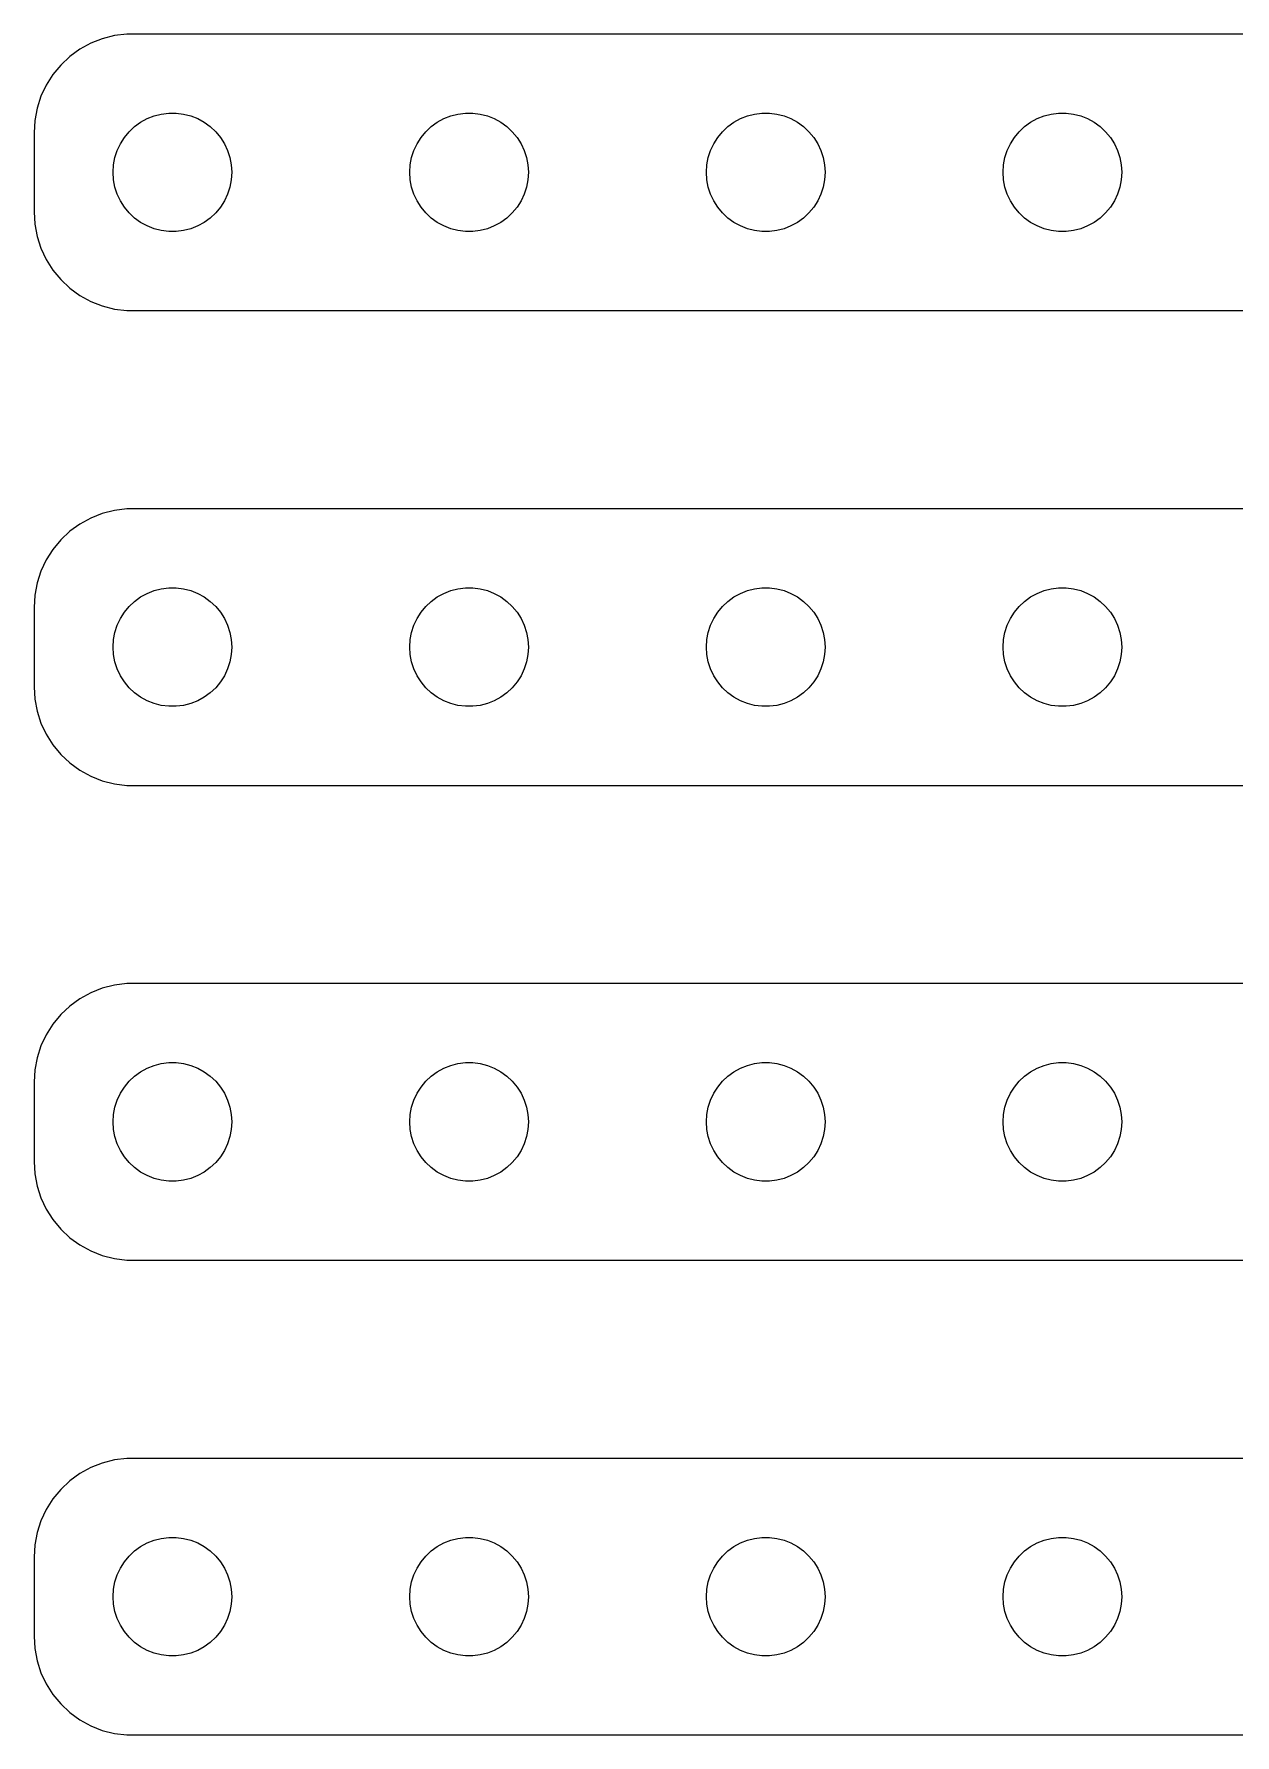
# Model space of a CAD drawing. Header units: metres. Extents: x -127 to 127, y 65 to 151.
# Drawn here: x -127 to -66.3, y 65 to 151 of the extents above; entities that cross this region are included whole.
import ezdxf

# ---------------------------------------------------------------- set-up
doc = ezdxf.new("R2010")
doc.units = ezdxf.units.M

msp = doc.modelspace()

# ---------------------------------------------------------------- linework, layer by layer
for p, q in [((-124.129, 150.524), (-124.679, 150.222)), ((-123.545, 150.755), (-124.129, 150.524)), ((-122.937, 150.911), (-123.545, 150.755)), ((-122.314, 150.99), (-122.937, 150.911)), ((122.314, 150.99), (-122.314, 150.99)), ((-125.187, 149.853), (-125.645, 149.423)), ((-124.679, 150.222), (-125.187, 149.853)), ((-126.045, 148.939), (-126.382, 148.409)), ((-125.645, 149.423), (-126.045, 148.939)), ((-126.382, 148.409), (-126.649, 147.841)), ((-126.843, 147.243), (-126.961, 146.627)), ((-126.649, 147.841), (-126.843, 147.243)), ((-126.961, 146.627), (-127, 146)), ((-122.187, 146.054), (-121.912, 146.312)), ((-121.912, 146.312), (-121.607, 146.533)), ((-121.607, 146.533), (-121.277, 146.714)), ((-121.277, 146.714), (-120.927, 146.853)), ((-120.927, 146.853), (-120.562, 146.947)), ((-120.562, 146.947), (-120.188, 146.994)), ((-120.188, 146.994), (-119.812, 146.994)), ((-119.812, 146.994), (-119.438, 146.947)), ((-119.438, 146.947), (-119.073, 146.853)), ((-119.073, 146.853), (-118.723, 146.714)), ((-118.723, 146.714), (-118.393, 146.533)), ((-118.393, 146.533), (-118.088, 146.312)), ((-118.088, 146.312), (-117.813, 146.054)), ((-107.187, 146.054), (-106.912, 146.312)), ((-106.912, 146.312), (-106.607, 146.533)), ((-106.607, 146.533), (-106.277, 146.714)), ((-106.277, 146.714), (-105.927, 146.853)), ((-105.927, 146.853), (-105.562, 146.947)), ((-105.562, 146.947), (-105.188, 146.994)), ((-105.188, 146.994), (-104.812, 146.994)), ((-104.812, 146.994), (-104.438, 146.947)), ((-104.438, 146.947), (-104.073, 146.853)), ((-104.073, 146.853), (-103.723, 146.714)), ((-103.723, 146.714), (-103.393, 146.533)), ((-103.393, 146.533), (-103.088, 146.312)), ((-103.088, 146.312), (-102.813, 146.054)), ((-92.1869, 146.054), (-91.9123, 146.312)), ((-91.9123, 146.312), (-91.6075, 146.533)), ((-91.6075, 146.533), (-91.2773, 146.714)), ((-91.2773, 146.714), (-90.927, 146.853)), ((-90.927, 146.853), (-90.5621, 146.947)), ((-90.5621, 146.947), (-90.1884, 146.994)), ((-90.1884, 146.994), (-89.8116, 146.994)), ((-89.8116, 146.994), (-89.4379, 146.947)), ((-89.4379, 146.947), (-89.073, 146.853)), ((-89.073, 146.853), (-88.7227, 146.714)), ((-88.7227, 146.714), (-88.3925, 146.533)), ((-88.3925, 146.533), (-88.0877, 146.312)), ((-88.0877, 146.312), (-87.8131, 146.054)), ((-77.1869, 146.054), (-76.9123, 146.312)), ((-76.9123, 146.312), (-76.6075, 146.533)), ((-76.6075, 146.533), (-76.2773, 146.714)), ((-76.2773, 146.714), (-75.927, 146.853)), ((-75.927, 146.853), (-75.5621, 146.947)), ((-75.5621, 146.947), (-75.1884, 146.994)), ((-75.1884, 146.994), (-74.8116, 146.994)), ((-74.8116, 146.994), (-74.4379, 146.947)), ((-74.4379, 146.947), (-74.073, 146.853)), ((-74.073, 146.853), (-73.7227, 146.714)), ((-73.7227, 146.714), (-73.3925, 146.533)), ((-73.3925, 146.533), (-73.0877, 146.312)), ((-73.0877, 146.312), (-72.8131, 146.054)), ((-127, 146), (-127, 142)), ((-122.789, 145.104), (-122.629, 145.445)), ((-122.629, 145.445), (-122.427, 145.763)), ((-122.427, 145.763), (-122.187, 146.054)), ((-117.813, 146.054), (-117.573, 145.763)), ((-117.573, 145.763), (-117.371, 145.445)), ((-117.371, 145.445), (-117.211, 145.104)), ((-107.789, 145.104), (-107.629, 145.445)), ((-107.629, 145.445), (-107.427, 145.763)), ((-107.427, 145.763), (-107.187, 146.054)), ((-102.813, 146.054), (-102.573, 145.763)), ((-102.573, 145.763), (-102.371, 145.445)), ((-102.371, 145.445), (-102.211, 145.104)), ((-92.7893, 145.104), (-92.6289, 145.445)), ((-92.6289, 145.445), (-92.427, 145.763)), ((-92.427, 145.763), (-92.1869, 146.054)), ((-87.8131, 146.054), (-87.573, 145.763)), ((-87.573, 145.763), (-87.3711, 145.445)), ((-87.3711, 145.445), (-87.2107, 145.104)), ((-77.7893, 145.104), (-77.6289, 145.445)), ((-77.6289, 145.445), (-77.427, 145.763)), ((-77.427, 145.763), (-77.1869, 146.054)), ((-72.8131, 146.054), (-72.573, 145.763)), ((-72.573, 145.763), (-72.3711, 145.445)), ((-72.3711, 145.445), (-72.2107, 145.104)), ((-122.976, 144.376), (-122.906, 144.746)), ((-122.906, 144.746), (-122.789, 145.104)), ((-117.211, 145.104), (-117.094, 144.746)), ((-117.094, 144.746), (-117.024, 144.376)), ((-107.976, 144.376), (-107.906, 144.746)), ((-107.906, 144.746), (-107.789, 145.104)), ((-102.211, 145.104), (-102.094, 144.746)), ((-102.094, 144.746), (-102.024, 144.376)), ((-92.9763, 144.376), (-92.9057, 144.746)), ((-92.9057, 144.746), (-92.7893, 145.104)), ((-87.2107, 145.104), (-87.0943, 144.746)), ((-87.0943, 144.746), (-87.0237, 144.376)), ((-77.9763, 144.376), (-77.9057, 144.746)), ((-77.9057, 144.746), (-77.7893, 145.104)), ((-72.2107, 145.104), (-72.0943, 144.746)), ((-72.0943, 144.746), (-72.0237, 144.376)), ((-123, 144), (-122.976, 144.376)), ((-122.976, 143.624), (-123, 144)), ((-122.906, 143.254), (-122.976, 143.624)), ((-117.024, 143.624), (-117.094, 143.254)), ((-117.024, 144.376), (-117, 144)), ((-117, 144), (-117.024, 143.624)), ((-108, 144), (-107.976, 144.376)), ((-107.976, 143.624), (-108, 144)), ((-107.906, 143.254), (-107.976, 143.624)), ((-102.024, 143.624), (-102.094, 143.254)), ((-102.024, 144.376), (-102, 144)), ((-102, 144), (-102.024, 143.624)), ((-93, 144), (-92.9763, 144.376)), ((-92.9763, 143.624), (-93, 144)), ((-92.9057, 143.254), (-92.9763, 143.624)), ((-87.0237, 143.624), (-87.0943, 143.254)), ((-87.0237, 144.376), (-87, 144)), ((-87, 144), (-87.0237, 143.624)), ((-78, 144), (-77.9763, 144.376)), ((-77.9763, 143.624), (-78, 144)), ((-77.9057, 143.254), (-77.9763, 143.624)), ((-72.0237, 143.624), (-72.0943, 143.254)), ((-72.0237, 144.376), (-72, 144)), ((-72, 144), (-72.0237, 143.624)), ((-122.789, 142.896), (-122.906, 143.254)), ((-122.629, 142.555), (-122.789, 142.896)), ((-117.211, 142.896), (-117.371, 142.555)), ((-117.094, 143.254), (-117.211, 142.896)), ((-107.789, 142.896), (-107.906, 143.254)), ((-107.629, 142.555), (-107.789, 142.896)), ((-102.211, 142.896), (-102.371, 142.555)), ((-102.094, 143.254), (-102.211, 142.896)), ((-92.7893, 142.896), (-92.9057, 143.254)), ((-92.6289, 142.555), (-92.7893, 142.896)), ((-87.2107, 142.896), (-87.3711, 142.555)), ((-87.0943, 143.254), (-87.2107, 142.896)), ((-77.7893, 142.896), (-77.9057, 143.254)), ((-77.6289, 142.555), (-77.7893, 142.896)), ((-72.2107, 142.896), (-72.3711, 142.555)), ((-72.0943, 143.254), (-72.2107, 142.896)), ((-127, 142), (-126.961, 141.373)), ((-122.427, 142.237), (-122.629, 142.555)), ((-122.187, 141.946), (-122.427, 142.237)), ((-121.912, 141.688), (-122.187, 141.946)), ((-117.813, 141.946), (-118.088, 141.688)), ((-117.573, 142.237), (-117.813, 141.946)), ((-117.371, 142.555), (-117.573, 142.237)), ((-107.427, 142.237), (-107.629, 142.555)), ((-107.187, 141.946), (-107.427, 142.237)), ((-106.912, 141.688), (-107.187, 141.946)), ((-102.813, 141.946), (-103.088, 141.688)), ((-102.573, 142.237), (-102.813, 141.946)), ((-102.371, 142.555), (-102.573, 142.237)), ((-92.427, 142.237), (-92.6289, 142.555)), ((-92.1869, 141.946), (-92.427, 142.237)), ((-91.9123, 141.688), (-92.1869, 141.946)), ((-87.8131, 141.946), (-88.0877, 141.688)), ((-87.573, 142.237), (-87.8131, 141.946)), ((-87.3711, 142.555), (-87.573, 142.237)), ((-77.427, 142.237), (-77.6289, 142.555)), ((-77.1869, 141.946), (-77.427, 142.237)), ((-76.9123, 141.688), (-77.1869, 141.946)), ((-72.8131, 141.946), (-73.0877, 141.688)), ((-72.573, 142.237), (-72.8131, 141.946)), ((-72.3711, 142.555), (-72.573, 142.237)), ((-126.961, 141.373), (-126.843, 140.757)), ((-121.607, 141.467), (-121.912, 141.688)), ((-121.277, 141.286), (-121.607, 141.467)), ((-120.927, 141.147), (-121.277, 141.286)), ((-120.562, 141.053), (-120.927, 141.147)), ((-120.188, 141.006), (-120.562, 141.053)), ((-119.438, 141.053), (-119.812, 141.006)), ((-119.073, 141.147), (-119.438, 141.053)), ((-118.723, 141.286), (-119.073, 141.147)), ((-118.393, 141.467), (-118.723, 141.286)), ((-118.088, 141.688), (-118.393, 141.467)), ((-106.607, 141.467), (-106.912, 141.688)), ((-106.277, 141.286), (-106.607, 141.467)), ((-105.927, 141.147), (-106.277, 141.286)), ((-105.562, 141.053), (-105.927, 141.147)), ((-105.188, 141.006), (-105.562, 141.053)), ((-104.438, 141.053), (-104.812, 141.006)), ((-104.073, 141.147), (-104.438, 141.053)), ((-103.723, 141.286), (-104.073, 141.147)), ((-103.393, 141.467), (-103.723, 141.286)), ((-103.088, 141.688), (-103.393, 141.467)), ((-91.6075, 141.467), (-91.9123, 141.688)), ((-91.2773, 141.286), (-91.6075, 141.467)), ((-90.927, 141.147), (-91.2773, 141.286)), ((-90.5621, 141.053), (-90.927, 141.147)), ((-90.1884, 141.006), (-90.5621, 141.053)), ((-89.4379, 141.053), (-89.8116, 141.006)), ((-89.073, 141.147), (-89.4379, 141.053)), ((-88.7227, 141.286), (-89.073, 141.147)), ((-88.3925, 141.467), (-88.7227, 141.286)), ((-88.0877, 141.688), (-88.3925, 141.467)), ((-76.6075, 141.467), (-76.9123, 141.688)), ((-76.2773, 141.286), (-76.6075, 141.467)), ((-75.927, 141.147), (-76.2773, 141.286)), ((-75.5621, 141.053), (-75.927, 141.147)), ((-75.1884, 141.006), (-75.5621, 141.053)), ((-74.4379, 141.053), (-74.8116, 141.006)), ((-74.073, 141.147), (-74.4379, 141.053)), ((-73.7227, 141.286), (-74.073, 141.147)), ((-73.3925, 141.467), (-73.7227, 141.286)), ((-73.0877, 141.688), (-73.3925, 141.467)), ((-126.843, 140.757), (-126.649, 140.159)), ((-126.649, 140.159), (-126.382, 139.591)), ((-119.812, 141.006), (-120.188, 141.006)), ((-104.812, 141.006), (-105.188, 141.006)), ((-89.8116, 141.006), (-90.1884, 141.006)), ((-74.8116, 141.006), (-75.1884, 141.006)), ((-126.382, 139.591), (-126.045, 139.061)), ((-126.045, 139.061), (-125.645, 138.577)), ((-125.645, 138.577), (-125.187, 138.147)), ((-125.187, 138.147), (-124.679, 137.778)), ((-124.679, 137.778), (-124.129, 137.476)), ((-124.129, 137.476), (-123.545, 137.245)), ((-123.545, 137.245), (-122.937, 137.089)), ((-122.937, 137.089), (-122.314, 137.01)), ((-122.314, 137.01), (122.314, 137.01)), ((-124.129, 126.524), (-124.679, 126.222)), ((-123.545, 126.755), (-124.129, 126.524)), ((-122.937, 126.911), (-123.545, 126.755)), ((-122.314, 126.99), (-122.937, 126.911)), ((122.314, 126.99), (-122.314, 126.99)), ((-125.187, 125.853), (-125.645, 125.423)), ((-124.679, 126.222), (-125.187, 125.853)), ((-126.045, 124.939), (-126.382, 124.409)), ((-125.645, 125.423), (-126.045, 124.939)), ((-126.649, 123.841), (-126.843, 123.243)), ((-126.382, 124.409), (-126.649, 123.841)), ((-126.843, 123.243), (-126.961, 122.627)), ((-120.562, 122.947), (-120.188, 122.994)), ((-120.188, 122.994), (-119.812, 122.994)), ((-119.812, 122.994), (-119.438, 122.947)), ((-105.562, 122.947), (-105.188, 122.994)), ((-105.188, 122.994), (-104.812, 122.994)), ((-104.812, 122.994), (-104.438, 122.947)), ((-90.5621, 122.947), (-90.1884, 122.994)), ((-90.1884, 122.994), (-89.8116, 122.994)), ((-89.8116, 122.994), (-89.4379, 122.947)), ((-75.5621, 122.947), (-75.1884, 122.994)), ((-75.1884, 122.994), (-74.8116, 122.994)), ((-74.8116, 122.994), (-74.4379, 122.947)), ((-126.961, 122.627), (-127, 122)), ((-122.187, 122.054), (-121.912, 122.312)), ((-121.912, 122.312), (-121.607, 122.533)), ((-121.607, 122.533), (-121.277, 122.714)), ((-121.277, 122.714), (-120.927, 122.853)), ((-120.927, 122.853), (-120.562, 122.947)), ((-119.438, 122.947), (-119.073, 122.853)), ((-119.073, 122.853), (-118.723, 122.714)), ((-118.723, 122.714), (-118.393, 122.533)), ((-118.393, 122.533), (-118.088, 122.312)), ((-118.088, 122.312), (-117.813, 122.054)), ((-107.187, 122.054), (-106.912, 122.312)), ((-106.912, 122.312), (-106.607, 122.533)), ((-106.607, 122.533), (-106.277, 122.714)), ((-106.277, 122.714), (-105.927, 122.853)), ((-105.927, 122.853), (-105.562, 122.947)), ((-104.438, 122.947), (-104.073, 122.853)), ((-104.073, 122.853), (-103.723, 122.714)), ((-103.723, 122.714), (-103.393, 122.533)), ((-103.393, 122.533), (-103.088, 122.312)), ((-103.088, 122.312), (-102.813, 122.054)), ((-92.1869, 122.054), (-91.9123, 122.312)), ((-91.9123, 122.312), (-91.6075, 122.533)), ((-91.6075, 122.533), (-91.2773, 122.714)), ((-91.2773, 122.714), (-90.927, 122.853)), ((-90.927, 122.853), (-90.5621, 122.947)), ((-89.4379, 122.947), (-89.073, 122.853)), ((-89.073, 122.853), (-88.7227, 122.714)), ((-88.7227, 122.714), (-88.3925, 122.533)), ((-88.3925, 122.533), (-88.0877, 122.312)), ((-88.0877, 122.312), (-87.8131, 122.054)), ((-77.1869, 122.054), (-76.9123, 122.312)), ((-76.9123, 122.312), (-76.6075, 122.533)), ((-76.6075, 122.533), (-76.2773, 122.714)), ((-76.2773, 122.714), (-75.927, 122.853)), ((-75.927, 122.853), (-75.5621, 122.947)), ((-74.4379, 122.947), (-74.073, 122.853)), ((-74.073, 122.853), (-73.7227, 122.714)), ((-73.7227, 122.714), (-73.3925, 122.533)), ((-73.3925, 122.533), (-73.0877, 122.312)), ((-73.0877, 122.312), (-72.8131, 122.054)), ((-127, 122), (-127, 118)), ((-122.789, 121.104), (-122.629, 121.445)), ((-122.629, 121.445), (-122.427, 121.763)), ((-122.427, 121.763), (-122.187, 122.054)), ((-117.813, 122.054), (-117.573, 121.763)), ((-117.573, 121.763), (-117.371, 121.445)), ((-117.371, 121.445), (-117.211, 121.104)), ((-107.789, 121.104), (-107.629, 121.445)), ((-107.629, 121.445), (-107.427, 121.763)), ((-107.427, 121.763), (-107.187, 122.054)), ((-102.813, 122.054), (-102.573, 121.763)), ((-102.573, 121.763), (-102.371, 121.445)), ((-102.371, 121.445), (-102.211, 121.104)), ((-92.7893, 121.104), (-92.6289, 121.445)), ((-92.6289, 121.445), (-92.427, 121.763)), ((-92.427, 121.763), (-92.1869, 122.054)), ((-87.8131, 122.054), (-87.573, 121.763)), ((-87.573, 121.763), (-87.3711, 121.445)), ((-87.3711, 121.445), (-87.2107, 121.104)), ((-77.7893, 121.104), (-77.6289, 121.445)), ((-77.6289, 121.445), (-77.427, 121.763)), ((-77.427, 121.763), (-77.1869, 122.054)), ((-72.8131, 122.054), (-72.573, 121.763)), ((-72.573, 121.763), (-72.3711, 121.445)), ((-72.3711, 121.445), (-72.2107, 121.104)), ((-123, 120), (-122.976, 120.376)), ((-122.976, 120.376), (-122.906, 120.746)), ((-122.906, 120.746), (-122.789, 121.104)), ((-117.211, 121.104), (-117.094, 120.746)), ((-117.094, 120.746), (-117.024, 120.376)), ((-117.024, 120.376), (-117, 120)), ((-108, 120), (-107.976, 120.376)), ((-107.976, 120.376), (-107.906, 120.746)), ((-107.906, 120.746), (-107.789, 121.104)), ((-102.211, 121.104), (-102.094, 120.746)), ((-102.094, 120.746), (-102.024, 120.376)), ((-102.024, 120.376), (-102, 120)), ((-93, 120), (-92.9763, 120.376)), ((-92.9763, 120.376), (-92.9057, 120.746)), ((-92.9057, 120.746), (-92.7893, 121.104)), ((-87.2107, 121.104), (-87.0943, 120.746)), ((-87.0943, 120.746), (-87.0237, 120.376)), ((-87.0237, 120.376), (-87, 120)), ((-78, 120), (-77.9763, 120.376)), ((-77.9763, 120.376), (-77.9057, 120.746)), ((-77.9057, 120.746), (-77.7893, 121.104)), ((-72.2107, 121.104), (-72.0943, 120.746)), ((-72.0943, 120.746), (-72.0237, 120.376)), ((-72.0237, 120.376), (-72, 120)), ((-122.976, 119.624), (-123, 120)), ((-122.906, 119.254), (-122.976, 119.624)), ((-117.024, 119.624), (-117.094, 119.254)), ((-117, 120), (-117.024, 119.624)), ((-107.976, 119.624), (-108, 120)), ((-107.906, 119.254), (-107.976, 119.624)), ((-102.024, 119.624), (-102.094, 119.254)), ((-102, 120), (-102.024, 119.624)), ((-92.9763, 119.624), (-93, 120)), ((-92.9057, 119.254), (-92.9763, 119.624)), ((-87.0237, 119.624), (-87.0943, 119.254)), ((-87, 120), (-87.0237, 119.624)), ((-77.9763, 119.624), (-78, 120)), ((-77.9057, 119.254), (-77.9763, 119.624)), ((-72.0237, 119.624), (-72.0943, 119.254)), ((-72, 120), (-72.0237, 119.624)), ((-122.789, 118.896), (-122.906, 119.254)), ((-122.629, 118.555), (-122.789, 118.896)), ((-117.211, 118.896), (-117.371, 118.555)), ((-117.094, 119.254), (-117.211, 118.896)), ((-107.789, 118.896), (-107.906, 119.254)), ((-107.629, 118.555), (-107.789, 118.896)), ((-102.211, 118.896), (-102.371, 118.555)), ((-102.094, 119.254), (-102.211, 118.896)), ((-92.7893, 118.896), (-92.9057, 119.254)), ((-92.6289, 118.555), (-92.7893, 118.896)), ((-87.2107, 118.896), (-87.3711, 118.555)), ((-87.0943, 119.254), (-87.2107, 118.896)), ((-77.7893, 118.896), (-77.9057, 119.254)), ((-77.6289, 118.555), (-77.7893, 118.896)), ((-72.2107, 118.896), (-72.3711, 118.555)), ((-72.0943, 119.254), (-72.2107, 118.896)), ((-127, 118), (-126.961, 117.373)), ((-122.427, 118.237), (-122.629, 118.555)), ((-122.187, 117.946), (-122.427, 118.237)), ((-121.912, 117.688), (-122.187, 117.946)), ((-117.813, 117.946), (-118.088, 117.688)), ((-117.573, 118.237), (-117.813, 117.946)), ((-117.371, 118.555), (-117.573, 118.237)), ((-107.427, 118.237), (-107.629, 118.555)), ((-107.187, 117.946), (-107.427, 118.237)), ((-106.912, 117.688), (-107.187, 117.946)), ((-102.813, 117.946), (-103.088, 117.688)), ((-102.573, 118.237), (-102.813, 117.946)), ((-102.371, 118.555), (-102.573, 118.237)), ((-92.427, 118.237), (-92.6289, 118.555)), ((-92.1869, 117.946), (-92.427, 118.237)), ((-91.9123, 117.688), (-92.1869, 117.946)), ((-87.8131, 117.946), (-88.0877, 117.688)), ((-87.573, 118.237), (-87.8131, 117.946)), ((-87.3711, 118.555), (-87.573, 118.237)), ((-77.427, 118.237), (-77.6289, 118.555)), ((-77.1869, 117.946), (-77.427, 118.237)), ((-76.9123, 117.688), (-77.1869, 117.946)), ((-72.8131, 117.946), (-73.0877, 117.688)), ((-72.573, 118.237), (-72.8131, 117.946)), ((-72.3711, 118.555), (-72.573, 118.237)), ((-126.961, 117.373), (-126.843, 116.757)), ((-121.607, 117.467), (-121.912, 117.688)), ((-121.277, 117.286), (-121.607, 117.467)), ((-120.927, 117.147), (-121.277, 117.286)), ((-120.562, 117.053), (-120.927, 117.147)), ((-120.188, 117.006), (-120.562, 117.053)), ((-119.812, 117.006), (-120.188, 117.006)), ((-119.438, 117.053), (-119.812, 117.006)), ((-119.073, 117.147), (-119.438, 117.053)), ((-118.723, 117.286), (-119.073, 117.147)), ((-118.393, 117.467), (-118.723, 117.286)), ((-118.088, 117.688), (-118.393, 117.467)), ((-106.607, 117.467), (-106.912, 117.688)), ((-106.277, 117.286), (-106.607, 117.467)), ((-105.927, 117.147), (-106.277, 117.286)), ((-105.562, 117.053), (-105.927, 117.147)), ((-105.188, 117.006), (-105.562, 117.053)), ((-104.812, 117.006), (-105.188, 117.006)), ((-104.438, 117.053), (-104.812, 117.006)), ((-104.073, 117.147), (-104.438, 117.053)), ((-103.723, 117.286), (-104.073, 117.147)), ((-103.393, 117.467), (-103.723, 117.286)), ((-103.088, 117.688), (-103.393, 117.467)), ((-91.6075, 117.467), (-91.9123, 117.688)), ((-91.2773, 117.286), (-91.6075, 117.467)), ((-90.927, 117.147), (-91.2773, 117.286)), ((-90.5621, 117.053), (-90.927, 117.147)), ((-90.1884, 117.006), (-90.5621, 117.053)), ((-89.8116, 117.006), (-90.1884, 117.006)), ((-89.4379, 117.053), (-89.8116, 117.006)), ((-89.073, 117.147), (-89.4379, 117.053)), ((-88.7227, 117.286), (-89.073, 117.147)), ((-88.3925, 117.467), (-88.7227, 117.286)), ((-88.0877, 117.688), (-88.3925, 117.467)), ((-76.6075, 117.467), (-76.9123, 117.688)), ((-76.2773, 117.286), (-76.6075, 117.467)), ((-75.927, 117.147), (-76.2773, 117.286)), ((-75.5621, 117.053), (-75.927, 117.147)), ((-75.1884, 117.006), (-75.5621, 117.053)), ((-74.8116, 117.006), (-75.1884, 117.006)), ((-74.4379, 117.053), (-74.8116, 117.006)), ((-74.073, 117.147), (-74.4379, 117.053)), ((-73.7227, 117.286), (-74.073, 117.147)), ((-73.3925, 117.467), (-73.7227, 117.286)), ((-73.0877, 117.688), (-73.3925, 117.467)), ((-126.843, 116.757), (-126.649, 116.159)), ((-126.649, 116.159), (-126.382, 115.591)), ((-126.382, 115.591), (-126.045, 115.061)), ((-126.045, 115.061), (-125.645, 114.577)), ((-125.645, 114.577), (-125.187, 114.147)), ((-125.187, 114.147), (-124.679, 113.778)), ((-124.679, 113.778), (-124.129, 113.476)), ((-124.129, 113.476), (-123.545, 113.245)), ((-123.545, 113.245), (-122.937, 113.089)), ((-122.937, 113.089), (-122.314, 113.01)), ((-122.314, 113.01), (122.314, 113.01)), ((-124.129, 102.524), (-124.679, 102.222)), ((-123.545, 102.755), (-124.129, 102.524)), ((-122.937, 102.911), (-123.545, 102.755)), ((-122.314, 102.99), (-122.937, 102.911)), ((122.314, 102.99), (-122.314, 102.99)), ((-125.187, 101.853), (-125.645, 101.423)), ((-124.679, 102.222), (-125.187, 101.853)), ((-126.045, 100.939), (-126.382, 100.409)), ((-125.645, 101.423), (-126.045, 100.939)), ((-126.649, 99.8406), (-126.843, 99.2434)), ((-126.382, 100.409), (-126.649, 99.8406)), ((-126.843, 99.2434), (-126.961, 98.6267)), ((-120.927, 98.8532), (-120.562, 98.9469)), ((-120.562, 98.9469), (-120.188, 98.9941)), ((-120.188, 98.9941), (-119.812, 98.9941)), ((-119.812, 98.9941), (-119.438, 98.9469)), ((-119.438, 98.9469), (-119.073, 98.8532)), ((-105.927, 98.8532), (-105.562, 98.9469)), ((-105.562, 98.9469), (-105.188, 98.9941)), ((-105.188, 98.9941), (-104.812, 98.9941)), ((-104.812, 98.9941), (-104.438, 98.9469)), ((-104.438, 98.9469), (-104.073, 98.8532)), ((-90.927, 98.8532), (-90.5621, 98.9469)), ((-90.5621, 98.9469), (-90.1884, 98.9941)), ((-90.1884, 98.9941), (-89.8116, 98.9941)), ((-89.8116, 98.9941), (-89.4379, 98.9469)), ((-89.4379, 98.9469), (-89.073, 98.8532)), ((-75.927, 98.8532), (-75.5621, 98.9469)), ((-75.5621, 98.9469), (-75.1884, 98.9941)), ((-75.1884, 98.9941), (-74.8116, 98.9941)), ((-74.8116, 98.9941), (-74.4379, 98.9469)), ((-74.4379, 98.9469), (-74.073, 98.8532)), ((-126.961, 98.6267), (-127, 98)), ((-122.427, 97.7634), (-122.187, 98.0536)), ((-122.187, 98.0536), (-121.912, 98.3115)), ((-121.912, 98.3115), (-121.607, 98.533)), ((-121.607, 98.533), (-121.277, 98.7145)), ((-121.277, 98.7145), (-120.927, 98.8532)), ((-119.073, 98.8532), (-118.723, 98.7145)), ((-118.723, 98.7145), (-118.393, 98.533)), ((-118.393, 98.533), (-118.088, 98.3115)), ((-118.088, 98.3115), (-117.813, 98.0536)), ((-117.813, 98.0536), (-117.573, 97.7634)), ((-107.427, 97.7634), (-107.187, 98.0536)), ((-107.187, 98.0536), (-106.912, 98.3115)), ((-106.912, 98.3115), (-106.607, 98.533)), ((-106.607, 98.533), (-106.277, 98.7145)), ((-106.277, 98.7145), (-105.927, 98.8532)), ((-104.073, 98.8532), (-103.723, 98.7145)), ((-103.723, 98.7145), (-103.393, 98.533)), ((-103.393, 98.533), (-103.088, 98.3115)), ((-103.088, 98.3115), (-102.813, 98.0536)), ((-102.813, 98.0536), (-102.573, 97.7634)), ((-92.427, 97.7634), (-92.1869, 98.0536)), ((-92.1869, 98.0536), (-91.9123, 98.3115)), ((-91.9123, 98.3115), (-91.6075, 98.533)), ((-91.6075, 98.533), (-91.2773, 98.7145)), ((-91.2773, 98.7145), (-90.927, 98.8532)), ((-89.073, 98.8532), (-88.7227, 98.7145)), ((-88.7227, 98.7145), (-88.3925, 98.533)), ((-88.3925, 98.533), (-88.0877, 98.3115)), ((-88.0877, 98.3115), (-87.8131, 98.0536)), ((-87.8131, 98.0536), (-87.573, 97.7634)), ((-77.427, 97.7634), (-77.1869, 98.0536)), ((-77.1869, 98.0536), (-76.9123, 98.3115)), ((-76.9123, 98.3115), (-76.6075, 98.533)), ((-76.6075, 98.533), (-76.2773, 98.7145)), ((-76.2773, 98.7145), (-75.927, 98.8532)), ((-74.073, 98.8532), (-73.7227, 98.7145)), ((-73.7227, 98.7145), (-73.3925, 98.533)), ((-73.3925, 98.533), (-73.0877, 98.3115)), ((-73.0877, 98.3115), (-72.8131, 98.0536)), ((-72.8131, 98.0536), (-72.573, 97.7634)), ((-127, 98), (-127, 94)), ((-122.789, 97.1044), (-122.629, 97.4453)), ((-122.629, 97.4453), (-122.427, 97.7634)), ((-117.573, 97.7634), (-117.371, 97.4453)), ((-117.371, 97.4453), (-117.211, 97.1044)), ((-107.789, 97.1044), (-107.629, 97.4453)), ((-107.629, 97.4453), (-107.427, 97.7634)), ((-102.573, 97.7634), (-102.371, 97.4453)), ((-102.371, 97.4453), (-102.211, 97.1044)), ((-92.7893, 97.1044), (-92.6289, 97.4453)), ((-92.6289, 97.4453), (-92.427, 97.7634)), ((-87.573, 97.7634), (-87.3711, 97.4453)), ((-87.3711, 97.4453), (-87.2107, 97.1044)), ((-77.7893, 97.1044), (-77.6289, 97.4453)), ((-77.6289, 97.4453), (-77.427, 97.7634)), ((-72.573, 97.7634), (-72.3711, 97.4453)), ((-72.3711, 97.4453), (-72.2107, 97.1044)), ((-123, 96), (-122.976, 96.376)), ((-122.976, 96.376), (-122.906, 96.7461)), ((-122.906, 96.7461), (-122.789, 97.1044)), ((-117.211, 97.1044), (-117.094, 96.7461)), ((-117.094, 96.7461), (-117.024, 96.376)), ((-117.024, 96.376), (-117, 96)), ((-108, 96), (-107.976, 96.376)), ((-107.976, 96.376), (-107.906, 96.7461)), ((-107.906, 96.7461), (-107.789, 97.1044)), ((-102.211, 97.1044), (-102.094, 96.7461)), ((-102.094, 96.7461), (-102.024, 96.376)), ((-102.024, 96.376), (-102, 96)), ((-93, 96), (-92.9763, 96.376)), ((-92.9763, 96.376), (-92.9057, 96.7461)), ((-92.9057, 96.7461), (-92.7893, 97.1044)), ((-87.2107, 97.1044), (-87.0943, 96.7461)), ((-87.0943, 96.7461), (-87.0237, 96.376)), ((-87.0237, 96.376), (-87, 96)), ((-78, 96), (-77.9763, 96.376)), ((-77.9763, 96.376), (-77.9057, 96.7461)), ((-77.9057, 96.7461), (-77.7893, 97.1044)), ((-72.2107, 97.1044), (-72.0943, 96.7461)), ((-72.0943, 96.7461), (-72.0237, 96.376)), ((-72.0237, 96.376), (-72, 96)), ((-122.976, 95.624), (-123, 96)), ((-122.906, 95.2539), (-122.976, 95.624)), ((-117.024, 95.624), (-117.094, 95.2539)), ((-117, 96), (-117.024, 95.624)), ((-107.976, 95.624), (-108, 96)), ((-107.906, 95.2539), (-107.976, 95.624)), ((-102.024, 95.624), (-102.094, 95.2539)), ((-102, 96), (-102.024, 95.624)), ((-92.9763, 95.624), (-93, 96)), ((-92.9057, 95.2539), (-92.9763, 95.624)), ((-87.0237, 95.624), (-87.0943, 95.2539)), ((-87, 96), (-87.0237, 95.624)), ((-77.9763, 95.624), (-78, 96)), ((-77.9057, 95.2539), (-77.9763, 95.624)), ((-72.0237, 95.624), (-72.0943, 95.2539)), ((-72, 96), (-72.0237, 95.624)), ((-122.789, 94.8956), (-122.906, 95.2539)), ((-122.629, 94.5547), (-122.789, 94.8956)), ((-117.211, 94.8956), (-117.371, 94.5547)), ((-117.094, 95.2539), (-117.211, 94.8956)), ((-107.789, 94.8956), (-107.906, 95.2539)), ((-107.629, 94.5547), (-107.789, 94.8956)), ((-102.211, 94.8956), (-102.371, 94.5547)), ((-102.094, 95.2539), (-102.211, 94.8956)), ((-92.7893, 94.8956), (-92.9057, 95.2539)), ((-92.6289, 94.5547), (-92.7893, 94.8956)), ((-87.2107, 94.8956), (-87.3711, 94.5547)), ((-87.0943, 95.2539), (-87.2107, 94.8956)), ((-77.7893, 94.8956), (-77.9057, 95.2539)), ((-77.6289, 94.5547), (-77.7893, 94.8956)), ((-72.2107, 94.8956), (-72.3711, 94.5547)), ((-72.0943, 95.2539), (-72.2107, 94.8956)), ((-127, 94), (-126.961, 93.3733)), ((-122.427, 94.2366), (-122.629, 94.5547)), ((-122.187, 93.9464), (-122.427, 94.2366)), ((-121.912, 93.6885), (-122.187, 93.9464)), ((-117.813, 93.9464), (-118.088, 93.6885)), ((-117.573, 94.2366), (-117.813, 93.9464)), ((-117.371, 94.5547), (-117.573, 94.2366)), ((-107.427, 94.2366), (-107.629, 94.5547)), ((-107.187, 93.9464), (-107.427, 94.2366)), ((-106.912, 93.6885), (-107.187, 93.9464)), ((-102.813, 93.9464), (-103.088, 93.6885)), ((-102.573, 94.2366), (-102.813, 93.9464)), ((-102.371, 94.5547), (-102.573, 94.2366)), ((-92.427, 94.2366), (-92.6289, 94.5547)), ((-92.1869, 93.9464), (-92.427, 94.2366)), ((-91.9123, 93.6885), (-92.1869, 93.9464)), ((-87.8131, 93.9464), (-88.0877, 93.6885)), ((-87.573, 94.2366), (-87.8131, 93.9464)), ((-87.3711, 94.5547), (-87.573, 94.2366)), ((-77.427, 94.2366), (-77.6289, 94.5547)), ((-77.1869, 93.9464), (-77.427, 94.2366)), ((-76.9123, 93.6885), (-77.1869, 93.9464)), ((-72.8131, 93.9464), (-73.0877, 93.6885)), ((-72.573, 94.2366), (-72.8131, 93.9464)), ((-72.3711, 94.5547), (-72.573, 94.2366)), ((-126.961, 93.3733), (-126.843, 92.7566)), ((-121.607, 93.467), (-121.912, 93.6885)), ((-121.277, 93.2855), (-121.607, 93.467)), ((-120.927, 93.1468), (-121.277, 93.2855)), ((-120.562, 93.0531), (-120.927, 93.1468)), ((-120.188, 93.0059), (-120.562, 93.0531)), ((-119.812, 93.0059), (-120.188, 93.0059)), ((-119.438, 93.0531), (-119.812, 93.0059)), ((-119.073, 93.1468), (-119.438, 93.0531)), ((-118.723, 93.2855), (-119.073, 93.1468)), ((-118.393, 93.467), (-118.723, 93.2855)), ((-118.088, 93.6885), (-118.393, 93.467)), ((-106.607, 93.467), (-106.912, 93.6885)), ((-106.277, 93.2855), (-106.607, 93.467)), ((-105.927, 93.1468), (-106.277, 93.2855)), ((-105.562, 93.0531), (-105.927, 93.1468)), ((-105.188, 93.0059), (-105.562, 93.0531)), ((-104.812, 93.0059), (-105.188, 93.0059)), ((-104.438, 93.0531), (-104.812, 93.0059)), ((-104.073, 93.1468), (-104.438, 93.0531)), ((-103.723, 93.2855), (-104.073, 93.1468)), ((-103.393, 93.467), (-103.723, 93.2855)), ((-103.088, 93.6885), (-103.393, 93.467)), ((-91.6075, 93.467), (-91.9123, 93.6885)), ((-91.2773, 93.2855), (-91.6075, 93.467)), ((-90.927, 93.1468), (-91.2773, 93.2855)), ((-90.5621, 93.0531), (-90.927, 93.1468)), ((-90.1884, 93.0059), (-90.5621, 93.0531)), ((-89.8116, 93.0059), (-90.1884, 93.0059)), ((-89.4379, 93.0531), (-89.8116, 93.0059)), ((-89.073, 93.1468), (-89.4379, 93.0531)), ((-88.7227, 93.2855), (-89.073, 93.1468)), ((-88.3925, 93.467), (-88.7227, 93.2855)), ((-88.0877, 93.6885), (-88.3925, 93.467)), ((-76.6075, 93.467), (-76.9123, 93.6885)), ((-76.2773, 93.2855), (-76.6075, 93.467)), ((-75.927, 93.1468), (-76.2773, 93.2855)), ((-75.5621, 93.0531), (-75.927, 93.1468)), ((-75.1884, 93.0059), (-75.5621, 93.0531)), ((-74.8116, 93.0059), (-75.1884, 93.0059)), ((-74.4379, 93.0531), (-74.8116, 93.0059)), ((-74.073, 93.1468), (-74.4379, 93.0531)), ((-73.7227, 93.2855), (-74.073, 93.1468)), ((-73.3925, 93.467), (-73.7227, 93.2855)), ((-73.0877, 93.6885), (-73.3925, 93.467)), ((-126.843, 92.7566), (-126.649, 92.1594)), ((-126.649, 92.1594), (-126.382, 91.5912)), ((-126.382, 91.5912), (-126.045, 91.0611)), ((-126.045, 91.0611), (-125.645, 90.5773)), ((-125.645, 90.5773), (-125.187, 90.1474)), ((-125.187, 90.1474), (-124.679, 89.7784)), ((-124.679, 89.7784), (-124.129, 89.4759)), ((-124.129, 89.4759), (-123.545, 89.2447)), ((-123.545, 89.2447), (-122.937, 89.0886)), ((-122.937, 89.0886), (-122.314, 89.0099)), ((-122.314, 89.0099), (122.314, 89.0099)), ((-124.129, 78.5241), (-124.679, 78.2216)), ((-123.545, 78.7553), (-124.129, 78.5241)), ((-122.937, 78.9114), (-123.545, 78.7553)), ((-122.314, 78.9901), (-122.937, 78.9114)), ((122.314, 78.9901), (-122.314, 78.9901)), ((-125.645, 77.4227), (-126.045, 76.9389)), ((-125.187, 77.8526), (-125.645, 77.4227)), ((-124.679, 78.2216), (-125.187, 77.8526)), ((-126.045, 76.9389), (-126.382, 76.4088)), ((-126.649, 75.8406), (-126.843, 75.2434)), ((-126.382, 76.4088), (-126.649, 75.8406)), ((-126.843, 75.2434), (-126.961, 74.6267)), ((-121.277, 74.7145), (-120.927, 74.8532)), ((-120.927, 74.8532), (-120.562, 74.9469)), ((-120.562, 74.9469), (-120.188, 74.9941)), ((-120.188, 74.9941), (-119.812, 74.9941)), ((-119.812, 74.9941), (-119.438, 74.9469)), ((-119.438, 74.9469), (-119.073, 74.8532)), ((-119.073, 74.8532), (-118.723, 74.7145)), ((-106.277, 74.7145), (-105.927, 74.8532)), ((-105.927, 74.8532), (-105.562, 74.9469)), ((-105.562, 74.9469), (-105.188, 74.9941)), ((-105.188, 74.9941), (-104.812, 74.9941)), ((-104.812, 74.9941), (-104.438, 74.9469)), ((-104.438, 74.9469), (-104.073, 74.8532)), ((-104.073, 74.8532), (-103.723, 74.7145)), ((-91.2773, 74.7145), (-90.927, 74.8532)), ((-90.927, 74.8532), (-90.5621, 74.9469)), ((-90.5621, 74.9469), (-90.1884, 74.9941)), ((-90.1884, 74.9941), (-89.8116, 74.9941)), ((-89.8116, 74.9941), (-89.4379, 74.9469)), ((-89.4379, 74.9469), (-89.073, 74.8532)), ((-89.073, 74.8532), (-88.7227, 74.7145)), ((-76.2773, 74.7145), (-75.927, 74.8532)), ((-75.927, 74.8532), (-75.5621, 74.9469)), ((-75.5621, 74.9469), (-75.1884, 74.9941)), ((-75.1884, 74.9941), (-74.8116, 74.9941)), ((-74.8116, 74.9941), (-74.4379, 74.9469)), ((-74.4379, 74.9469), (-74.073, 74.8532)), ((-74.073, 74.8532), (-73.7227, 74.7145)), ((-126.961, 74.6267), (-127, 74)), ((-127, 74), (-127, 70)), ((-122.427, 73.7634), (-122.187, 74.0536)), ((-122.187, 74.0536), (-121.912, 74.3115)), ((-121.912, 74.3115), (-121.607, 74.533)), ((-121.607, 74.533), (-121.277, 74.7145)), ((-118.723, 74.7145), (-118.393, 74.533)), ((-118.393, 74.533), (-118.088, 74.3115)), ((-118.088, 74.3115), (-117.813, 74.0536)), ((-117.813, 74.0536), (-117.573, 73.7634)), ((-107.427, 73.7634), (-107.187, 74.0536)), ((-107.187, 74.0536), (-106.912, 74.3115)), ((-106.912, 74.3115), (-106.607, 74.533)), ((-106.607, 74.533), (-106.277, 74.7145)), ((-103.723, 74.7145), (-103.393, 74.533)), ((-103.393, 74.533), (-103.088, 74.3115)), ((-103.088, 74.3115), (-102.813, 74.0536)), ((-102.813, 74.0536), (-102.573, 73.7634)), ((-92.427, 73.7634), (-92.1869, 74.0536)), ((-92.1869, 74.0536), (-91.9123, 74.3115)), ((-91.9123, 74.3115), (-91.6075, 74.533)), ((-91.6075, 74.533), (-91.2773, 74.7145)), ((-88.7227, 74.7145), (-88.3925, 74.533)), ((-88.3925, 74.533), (-88.0877, 74.3115)), ((-88.0877, 74.3115), (-87.8131, 74.0536)), ((-87.8131, 74.0536), (-87.573, 73.7634)), ((-77.427, 73.7634), (-77.1869, 74.0536)), ((-77.1869, 74.0536), (-76.9123, 74.3115)), ((-76.9123, 74.3115), (-76.6075, 74.533)), ((-76.6075, 74.533), (-76.2773, 74.7145)), ((-73.7227, 74.7145), (-73.3925, 74.533)), ((-73.3925, 74.533), (-73.0877, 74.3115)), ((-73.0877, 74.3115), (-72.8131, 74.0536)), ((-72.8131, 74.0536), (-72.573, 73.7634)), ((-122.906, 72.7461), (-122.789, 73.1044)), ((-122.789, 73.1044), (-122.629, 73.4453)), ((-122.629, 73.4453), (-122.427, 73.7634)), ((-117.573, 73.7634), (-117.371, 73.4453)), ((-117.371, 73.4453), (-117.211, 73.1044)), ((-117.211, 73.1044), (-117.094, 72.7461)), ((-107.906, 72.7461), (-107.789, 73.1044)), ((-107.789, 73.1044), (-107.629, 73.4453)), ((-107.629, 73.4453), (-107.427, 73.7634)), ((-102.573, 73.7634), (-102.371, 73.4453)), ((-102.371, 73.4453), (-102.211, 73.1044)), ((-102.211, 73.1044), (-102.094, 72.7461)), ((-92.9057, 72.7461), (-92.7893, 73.1044)), ((-92.7893, 73.1044), (-92.6289, 73.4453)), ((-92.6289, 73.4453), (-92.427, 73.7634)), ((-87.573, 73.7634), (-87.3711, 73.4453)), ((-87.3711, 73.4453), (-87.2107, 73.1044)), ((-87.2107, 73.1044), (-87.0943, 72.7461)), ((-77.9057, 72.7461), (-77.7893, 73.1044)), ((-77.7893, 73.1044), (-77.6289, 73.4453)), ((-77.6289, 73.4453), (-77.427, 73.7634)), ((-72.573, 73.7634), (-72.3711, 73.4453)), ((-72.3711, 73.4453), (-72.2107, 73.1044)), ((-72.2107, 73.1044), (-72.0943, 72.7461)), ((-123, 72), (-122.976, 72.376)), ((-122.976, 72.376), (-122.906, 72.7461)), ((-117.094, 72.7461), (-117.024, 72.376)), ((-117.024, 72.376), (-117, 72)), ((-108, 72), (-107.976, 72.376)), ((-107.976, 72.376), (-107.906, 72.7461)), ((-102.094, 72.7461), (-102.024, 72.376)), ((-102.024, 72.376), (-102, 72)), ((-93, 72), (-92.9763, 72.376)), ((-92.9763, 72.376), (-92.9057, 72.7461)), ((-87.0943, 72.7461), (-87.0237, 72.376)), ((-87.0237, 72.376), (-87, 72)), ((-78, 72), (-77.9763, 72.376)), ((-77.9763, 72.376), (-77.9057, 72.7461)), ((-72.0943, 72.7461), (-72.0237, 72.376)), ((-72.0237, 72.376), (-72, 72)), ((-122.976, 71.624), (-123, 72)), ((-122.906, 71.2539), (-122.976, 71.624)), ((-117.024, 71.624), (-117.094, 71.2539)), ((-117, 72), (-117.024, 71.624)), ((-107.976, 71.624), (-108, 72)), ((-107.906, 71.2539), (-107.976, 71.624)), ((-102.024, 71.624), (-102.094, 71.2539)), ((-102, 72), (-102.024, 71.624)), ((-92.9763, 71.624), (-93, 72)), ((-92.9057, 71.2539), (-92.9763, 71.624)), ((-87.0237, 71.624), (-87.0943, 71.2539)), ((-87, 72), (-87.0237, 71.624)), ((-77.9763, 71.624), (-78, 72)), ((-77.9057, 71.2539), (-77.9763, 71.624)), ((-72.0237, 71.624), (-72.0943, 71.2539)), ((-72, 72), (-72.0237, 71.624)), ((-122.789, 70.8956), (-122.906, 71.2539)), ((-122.629, 70.5547), (-122.789, 70.8956)), ((-122.427, 70.2366), (-122.629, 70.5547)), ((-117.371, 70.5547), (-117.573, 70.2366)), ((-117.211, 70.8956), (-117.371, 70.5547)), ((-117.094, 71.2539), (-117.211, 70.8956)), ((-107.789, 70.8956), (-107.906, 71.2539)), ((-107.629, 70.5547), (-107.789, 70.8956)), ((-107.427, 70.2366), (-107.629, 70.5547)), ((-102.371, 70.5547), (-102.573, 70.2366)), ((-102.211, 70.8956), (-102.371, 70.5547)), ((-102.094, 71.2539), (-102.211, 70.8956)), ((-92.7893, 70.8956), (-92.9057, 71.2539)), ((-92.6289, 70.5547), (-92.7893, 70.8956)), ((-92.427, 70.2366), (-92.6289, 70.5547)), ((-87.3711, 70.5547), (-87.573, 70.2366)), ((-87.2107, 70.8956), (-87.3711, 70.5547)), ((-87.0943, 71.2539), (-87.2107, 70.8956)), ((-77.7893, 70.8956), (-77.9057, 71.2539)), ((-77.6289, 70.5547), (-77.7893, 70.8956)), ((-77.427, 70.2366), (-77.6289, 70.5547)), ((-72.3711, 70.5547), (-72.573, 70.2366)), ((-72.2107, 70.8956), (-72.3711, 70.5547)), ((-72.0943, 71.2539), (-72.2107, 70.8956)), ((-127, 70), (-126.961, 69.3733)), ((-122.187, 69.9464), (-122.427, 70.2366)), ((-121.912, 69.6885), (-122.187, 69.9464)), ((-121.607, 69.467), (-121.912, 69.6885)), ((-118.088, 69.6885), (-118.393, 69.467)), ((-117.813, 69.9464), (-118.088, 69.6885)), ((-117.573, 70.2366), (-117.813, 69.9464)), ((-107.187, 69.9464), (-107.427, 70.2366)), ((-106.912, 69.6885), (-107.187, 69.9464)), ((-106.607, 69.467), (-106.912, 69.6885)), ((-103.088, 69.6885), (-103.393, 69.467)), ((-102.813, 69.9464), (-103.088, 69.6885)), ((-102.573, 70.2366), (-102.813, 69.9464)), ((-92.1869, 69.9464), (-92.427, 70.2366)), ((-91.9123, 69.6885), (-92.1869, 69.9464)), ((-91.6075, 69.467), (-91.9123, 69.6885)), ((-88.0877, 69.6885), (-88.3925, 69.467)), ((-87.8131, 69.9464), (-88.0877, 69.6885)), ((-87.573, 70.2366), (-87.8131, 69.9464)), ((-77.1869, 69.9464), (-77.427, 70.2366)), ((-76.9123, 69.6885), (-77.1869, 69.9464)), ((-76.6075, 69.467), (-76.9123, 69.6885)), ((-73.0877, 69.6885), (-73.3925, 69.467)), ((-72.8131, 69.9464), (-73.0877, 69.6885)), ((-72.573, 70.2366), (-72.8131, 69.9464)), ((-126.961, 69.3733), (-126.843, 68.7566)), ((-121.277, 69.2855), (-121.607, 69.467)), ((-120.927, 69.1468), (-121.277, 69.2855)), ((-120.562, 69.0531), (-120.927, 69.1468)), ((-120.188, 69.0059), (-120.562, 69.0531)), ((-119.812, 69.0059), (-120.188, 69.0059)), ((-119.438, 69.0531), (-119.812, 69.0059)), ((-119.073, 69.1468), (-119.438, 69.0531)), ((-118.723, 69.2855), (-119.073, 69.1468)), ((-118.393, 69.467), (-118.723, 69.2855)), ((-106.277, 69.2855), (-106.607, 69.467)), ((-105.927, 69.1468), (-106.277, 69.2855)), ((-105.562, 69.0531), (-105.927, 69.1468)), ((-105.188, 69.0059), (-105.562, 69.0531)), ((-104.812, 69.0059), (-105.188, 69.0059)), ((-104.438, 69.0531), (-104.812, 69.0059)), ((-104.073, 69.1468), (-104.438, 69.0531)), ((-103.723, 69.2855), (-104.073, 69.1468)), ((-103.393, 69.467), (-103.723, 69.2855)), ((-91.2773, 69.2855), (-91.6075, 69.467)), ((-90.927, 69.1468), (-91.2773, 69.2855)), ((-90.5621, 69.0531), (-90.927, 69.1468)), ((-90.1884, 69.0059), (-90.5621, 69.0531)), ((-89.8116, 69.0059), (-90.1884, 69.0059)), ((-89.4379, 69.0531), (-89.8116, 69.0059)), ((-89.073, 69.1468), (-89.4379, 69.0531)), ((-88.7227, 69.2855), (-89.073, 69.1468)), ((-88.3925, 69.467), (-88.7227, 69.2855)), ((-76.2773, 69.2855), (-76.6075, 69.467)), ((-75.927, 69.1468), (-76.2773, 69.2855)), ((-75.5621, 69.0531), (-75.927, 69.1468)), ((-75.1884, 69.0059), (-75.5621, 69.0531)), ((-74.8116, 69.0059), (-75.1884, 69.0059)), ((-74.4379, 69.0531), (-74.8116, 69.0059)), ((-74.073, 69.1468), (-74.4379, 69.0531)), ((-73.7227, 69.2855), (-74.073, 69.1468)), ((-73.3925, 69.467), (-73.7227, 69.2855)), ((-126.843, 68.7566), (-126.649, 68.1594)), ((-126.649, 68.1594), (-126.382, 67.5912)), ((-126.382, 67.5912), (-126.045, 67.0611)), ((-126.045, 67.0611), (-125.645, 66.5773)), ((-125.645, 66.5773), (-125.187, 66.1474)), ((-125.187, 66.1474), (-124.679, 65.7784)), ((-124.679, 65.7784), (-124.129, 65.4759)), ((-124.129, 65.4759), (-123.545, 65.2447)), ((-123.545, 65.2447), (-122.937, 65.0886)), ((-122.937, 65.0886), (-122.314, 65.0099)), ((-122.314, 65.0099), (122.314, 65.0099))]:
    msp.add_line(p, q)

doc.saveas('drawing.dxf')
